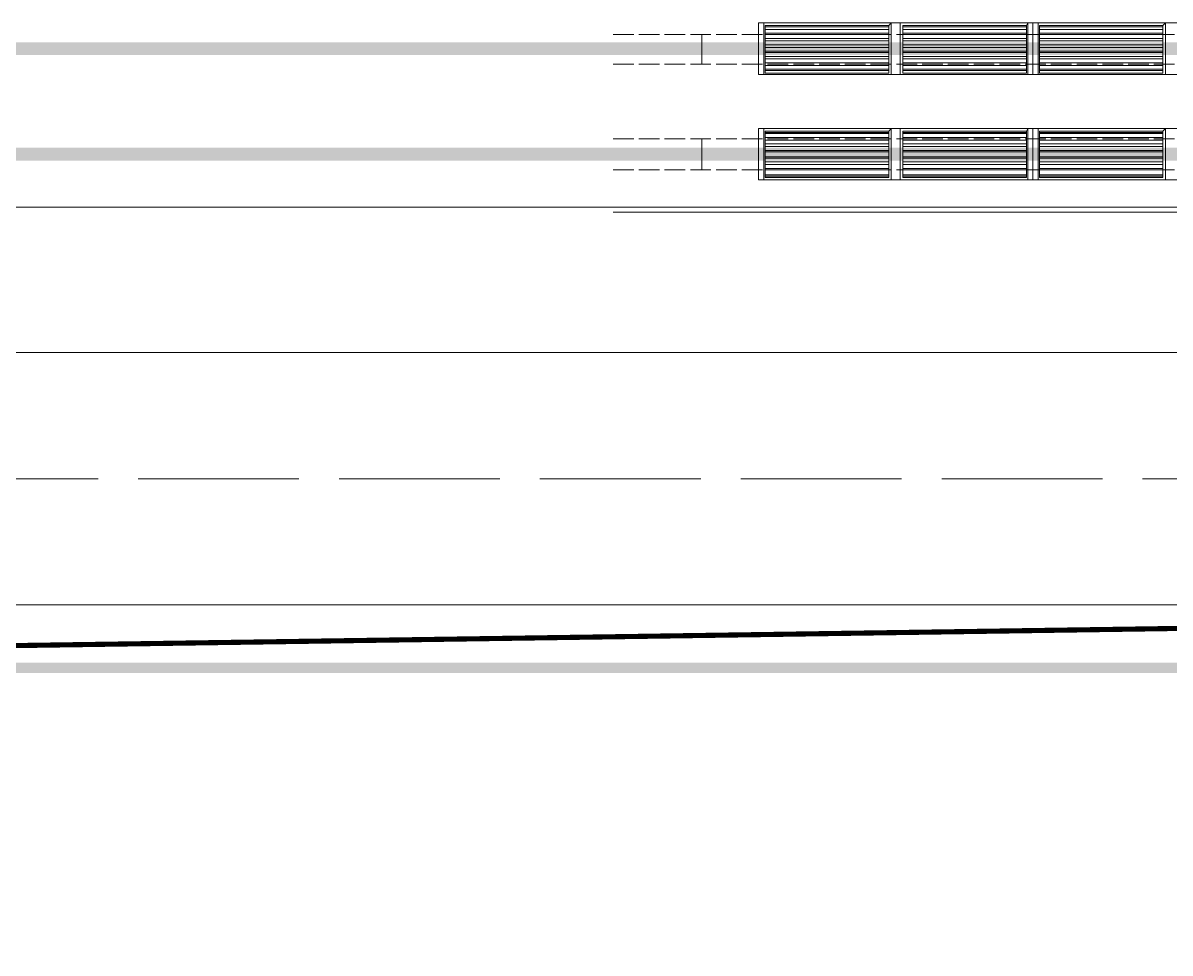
# Model space of a CAD drawing. Header units: millimetres. Extents: x 2315 to 4619, y 1334 to 1897.
# Drawn here: x 3661.9 to 3716.3, y 1468.8 to 1512.9 of the extents above; entities that cross this region are included whole.
import ezdxf

# ---------------------------------------------------------------- set-up
doc = ezdxf.new("R2010")
doc.units = ezdxf.units.MM
doc.linetypes.add('PDF_IMPORT', pattern=[1, 0.8, -0.2])
for name, color, linetype, true_color in [('PDF_0-新增征地', 7, 'Continuous', 0x00a5dd), ('PDF_站场道路', 7, 'Continuous', 0x957000), ('PDF_转运站初步方案', 7, 'Continuous', 0x00b85c)]:
    doc.layers.add(name, color=color, linetype=linetype, true_color=true_color)
for name, color, linetype in [('PDF_3中心线层', 1, 'Continuous'), ('PDF_4', 2, 'Continuous'), ('PDF_9双点划线层', 5, 'Continuous')]:
    doc.layers.add(name, color=color, linetype=linetype)

msp = doc.modelspace()

# ---------------------------------------------------------------- hatches: boundary and pattern name
at = {"layer": 'PDF_转运站初步方案', "true_color": 0x00a5dd, "transparency": 33554559}
for points in [[(3335.528, 1512.011), (3335.528, 1511.4), (4290.164, 1511.4), (4290.164, 1512.011)], [(4290.164, 1506.391), (4290.164, 1507.002), (3343.59, 1507.002), (3343.59, 1506.391)], [(3288.923, 1482.57), (3288.923, 1482.081), (4570.404, 1482.081), (4570.404, 1482.57)]]:
    msp.add_hatch(color=142, dxfattribs=at).paths.add_polyline_path(points)

# ---------------------------------------------------------------- linework, layer by layer
at = {"layer": 'PDF_0-新增征地', "lineweight": 0}
msp.add_lwpolyline([(3602.574, 1483.517, 0.183, 0.183, 0), (3649.729, 1483.211, 0.244, 0.244, 0), (3742.878, 1484.585, 0.183, 0.183, 0), (3802.737, 1486.082, 0.183, 0.183, 0), (3835.11, 1486.815, 0.183, 0.183, 0), (3890.938, 1487.975, 0.181, 0.181, 0), (3915.065, 1488.342, 0.191, 0.191, 0), (3917.478, 1474.415, 0.211, 0.211, 0), (3918.394, 1468.918, 0.183, 0.183, 0), (3923.403, 1468.918, 0.238, 0.238, 0), (3924.777, 1474.69, 0.209, 0.209, 0), (3926.884, 1488.464, 0.183, 0.183, 0), (3951.103, 1489.136, 0.244, 0.244, 0), (3980.3, 1489.655, 0.183, 0.183, 0), (4013.833, 1490.297, 0.183, 0.183, 0), (4054.147, 1490.785, 0.183, 0.183, 0), (4091.956, 1489.869, 0.244, 0.244, 0)], format="xyseb", dxfattribs=at)
at = {"layer": 'PDF_3中心线层', "linetype": 'PDF_IMPORT', "lineweight": 18, "ltscale": 1.221622}
for points in [[(3689.859, 1512.377), (4033.013, 1512.377)], [(3689.859, 1510.972), (4033.013, 1510.972)], [(3689.859, 1507.43), (4033.013, 1507.43)], [(3689.859, 1505.964), (4033.013, 1505.964)], [(3689.859, 1504.192), (4033.013, 1504.192)]]:
    msp.add_lwpolyline(points, dxfattribs=at)
at = {"layer": 'PDF_4', "lineweight": 18}
for points in [[(3696.761, 1510.484), (3709.772, 1510.484), (3709.772, 1512.927), (3696.761, 1512.927)], [(3709.772, 1510.484), (3722.782, 1510.484), (3722.782, 1512.927), (3709.772, 1512.927)], [(3696.761, 1505.475), (3709.772, 1505.475), (3709.772, 1507.918), (3696.761, 1507.918)], [(3709.772, 1505.475), (3722.782, 1505.475), (3722.782, 1507.918), (3709.772, 1507.918)]]:
    msp.add_lwpolyline(points, close=True, dxfattribs=at)
at = {"layer": 'PDF_9双点划线层', "lineweight": 20}
for points in [[(3697.006, 1510.484), (3697.006, 1512.927), (3703.053, 1512.927), (3703.053, 1510.484)], [(3697.067, 1510.545), (3697.067, 1512.805), (3702.93, 1512.805), (3702.93, 1510.545)], [(3703.48, 1510.484), (3703.48, 1512.927), (3709.527, 1512.927), (3709.527, 1510.484)], [(3703.602, 1510.545), (3703.602, 1512.805), (3709.466, 1512.805), (3709.466, 1510.545)], [(3710.016, 1510.484), (3710.016, 1512.927), (3716.063, 1512.927), (3716.063, 1510.484)], [(3710.077, 1510.545), (3710.077, 1512.805), (3715.941, 1512.805), (3715.941, 1510.545)], [(3697.006, 1505.475), (3697.006, 1507.918), (3703.053, 1507.918), (3703.053, 1505.475)], [(3697.067, 1505.597), (3697.067, 1507.796), (3702.93, 1507.796), (3702.93, 1505.597)], [(3703.48, 1505.475), (3703.48, 1507.918), (3709.527, 1507.918), (3709.527, 1505.475)], [(3703.602, 1505.597), (3703.602, 1507.796), (3709.466, 1507.796), (3709.466, 1505.597)], [(3710.016, 1505.475), (3710.016, 1507.918), (3716.063, 1507.918), (3716.063, 1505.475)], [(3710.077, 1505.597), (3710.077, 1507.796), (3715.941, 1507.796), (3715.941, 1505.597)]]:
    msp.add_lwpolyline(points, close=True, dxfattribs=at)
for points in [[(3702.93, 1512.744), (3697.067, 1512.744)], [(3703.053, 1512.927), (3702.93, 1512.805)], [(3709.466, 1512.744), (3703.602, 1512.744)], [(3709.527, 1512.927), (3709.466, 1512.805)], [(3715.941, 1512.744), (3710.077, 1512.744)], [(3716.063, 1512.927), (3715.941, 1512.805)], [(3702.93, 1512.622), (3697.067, 1512.622)], [(3702.93, 1512.438), (3697.067, 1512.438)], [(3702.93, 1512.377), (3697.067, 1512.377)], [(3702.93, 1512.194), (3697.067, 1512.194)], [(3709.466, 1512.622), (3703.602, 1512.622)], [(3709.466, 1512.438), (3703.602, 1512.438)], [(3709.466, 1512.377), (3703.602, 1512.377)], [(3709.466, 1512.194), (3703.602, 1512.194)], [(3715.941, 1512.622), (3710.077, 1512.622)], [(3715.941, 1512.438), (3710.077, 1512.438)], [(3715.941, 1512.377), (3710.077, 1512.377)], [(3715.941, 1512.194), (3710.077, 1512.194)], [(3702.93, 1512.072), (3697.067, 1512.072)], [(3702.93, 1511.889), (3697.067, 1511.889)], [(3702.93, 1511.767), (3697.067, 1511.767)], [(3702.93, 1511.583), (3697.067, 1511.583)], [(3709.466, 1512.072), (3703.602, 1512.072)], [(3709.466, 1511.889), (3703.602, 1511.889)], [(3709.466, 1511.767), (3703.602, 1511.767)], [(3709.466, 1511.583), (3703.602, 1511.583)], [(3715.941, 1512.072), (3710.077, 1512.072)], [(3715.941, 1511.889), (3710.077, 1511.889)], [(3715.941, 1511.767), (3710.077, 1511.767)], [(3715.941, 1511.583), (3710.077, 1511.583)], [(3702.93, 1511.522), (3697.067, 1511.522)], [(3702.93, 1511.339), (3697.067, 1511.339)], [(3702.93, 1511.217), (3697.067, 1511.217)], [(3702.93, 1511.034), (3697.067, 1511.034)], [(3709.466, 1511.522), (3703.602, 1511.522)], [(3709.466, 1511.339), (3703.602, 1511.339)], [(3709.466, 1511.217), (3703.602, 1511.217)], [(3709.466, 1511.034), (3703.602, 1511.034)], [(3715.941, 1511.522), (3710.077, 1511.522)], [(3715.941, 1511.339), (3710.077, 1511.339)], [(3715.941, 1511.217), (3710.077, 1511.217)], [(3715.941, 1511.034), (3710.077, 1511.034)], [(3702.93, 1510.911), (3697.067, 1510.911)], [(3702.93, 1510.728), (3697.067, 1510.728)], [(3702.93, 1510.667), (3697.067, 1510.667)], [(3709.466, 1510.911), (3703.602, 1510.911)], [(3709.466, 1510.728), (3703.602, 1510.728)], [(3709.466, 1510.667), (3703.602, 1510.667)], [(3715.941, 1510.911), (3710.077, 1510.911)], [(3715.941, 1510.728), (3710.077, 1510.728)], [(3715.941, 1510.667), (3710.077, 1510.667)], [(3703.053, 1510.484), (3697.006, 1510.484)], [(3709.527, 1510.484), (3703.48, 1510.484)], [(3716.063, 1510.484), (3710.016, 1510.484)], [(3703.053, 1507.918), (3702.93, 1507.796)], [(3709.527, 1507.918), (3709.466, 1507.796)], [(3716.063, 1507.918), (3715.941, 1507.796)], [(3702.93, 1507.735), (3697.067, 1507.735)], [(3702.93, 1507.674), (3697.067, 1507.674)], [(3702.93, 1507.491), (3697.067, 1507.491)], [(3702.93, 1507.369), (3697.067, 1507.369)], [(3709.466, 1507.735), (3703.602, 1507.735)], [(3709.466, 1507.674), (3703.602, 1507.674)], [(3709.466, 1507.491), (3703.602, 1507.491)], [(3709.466, 1507.369), (3703.602, 1507.369)], [(3715.941, 1507.735), (3710.077, 1507.735)], [(3715.941, 1507.674), (3710.077, 1507.674)], [(3715.941, 1507.491), (3710.077, 1507.491)], [(3715.941, 1507.369), (3710.077, 1507.369)], [(3702.93, 1507.185), (3697.067, 1507.185)], [(3702.93, 1507.063), (3697.067, 1507.063)], [(3702.93, 1506.88), (3697.067, 1506.88)], [(3702.93, 1506.819), (3697.067, 1506.819)], [(3709.466, 1507.185), (3703.602, 1507.185)], [(3709.466, 1507.063), (3703.602, 1507.063)], [(3709.466, 1506.88), (3703.602, 1506.88)], [(3709.466, 1506.819), (3703.602, 1506.819)], [(3715.941, 1507.185), (3710.077, 1507.185)], [(3715.941, 1507.063), (3710.077, 1507.063)], [(3715.941, 1506.88), (3710.077, 1506.88)], [(3715.941, 1506.819), (3710.077, 1506.819)], [(3702.93, 1506.575), (3697.067, 1506.575)], [(3702.93, 1506.514), (3697.067, 1506.514)], [(3702.93, 1506.33), (3697.067, 1506.33)], [(3702.93, 1506.208), (3697.067, 1506.208)], [(3709.466, 1506.575), (3703.602, 1506.575)], [(3709.466, 1506.514), (3703.602, 1506.514)], [(3709.466, 1506.33), (3703.602, 1506.33)], [(3709.466, 1506.208), (3703.602, 1506.208)], [(3715.941, 1506.575), (3710.077, 1506.575)], [(3715.941, 1506.514), (3710.077, 1506.514)], [(3715.941, 1506.33), (3710.077, 1506.33)], [(3715.941, 1506.208), (3710.077, 1506.208)], [(3702.93, 1506.025), (3697.067, 1506.025)], [(3702.93, 1505.964), (3697.067, 1505.964)], [(3702.93, 1505.72), (3697.067, 1505.72)], [(3702.93, 1505.658), (3697.067, 1505.658)], [(3709.466, 1506.025), (3703.602, 1506.025)], [(3709.466, 1505.964), (3703.602, 1505.964)], [(3709.466, 1505.72), (3703.602, 1505.72)], [(3709.466, 1505.658), (3703.602, 1505.658)], [(3715.941, 1506.025), (3710.077, 1506.025)], [(3715.941, 1505.964), (3710.077, 1505.964)], [(3715.941, 1505.72), (3710.077, 1505.72)], [(3715.941, 1505.658), (3710.077, 1505.658)], [(3703.053, 1505.475), (3697.006, 1505.475)], [(3709.527, 1505.475), (3703.48, 1505.475)], [(3716.063, 1505.475), (3710.016, 1505.475)]]:
    msp.add_lwpolyline(points, dxfattribs=at)
at = {"layer": 'PDF_站场道路', "lineweight": 9}
for points in [[(3323.922, 1497.29), (4289.309, 1497.29)], [(3311.889, 1485.318), (4552.263, 1485.318)]]:
    msp.add_lwpolyline(points, dxfattribs=at)
at = {"layer": 'PDF_站场道路', "linetype": 'PDF_IMPORT', "lineweight": 9, "ltscale": 9.528654}
msp.add_lwpolyline([(4542.063, 1491.304), (3317.936, 1491.304)], dxfattribs=at)
at = {"layer": 'PDF_转运站初步方案', "color": 1, "lineweight": 18}
for points in [[(3694.074, 1510.972), (3694.074, 1512.377)], [(3694.074, 1505.964), (3694.074, 1507.43)]]:
    msp.add_lwpolyline(points, dxfattribs=at)
at = {"layer": 'PDF_转运站初步方案', "color": 142, "lineweight": 5, "true_color": 0x00a5dd}
msp.add_lwpolyline([(3419.942, 1504.192), (4209.904, 1504.192)], dxfattribs=at)
at = {"layer": 'PDF_转运站初步方案', "color": 6, "lineweight": 18}
msp.add_lwpolyline([(3689.859, 1503.948), (4033.013, 1503.948)], dxfattribs=at)

doc.saveas('drawing.dxf')
